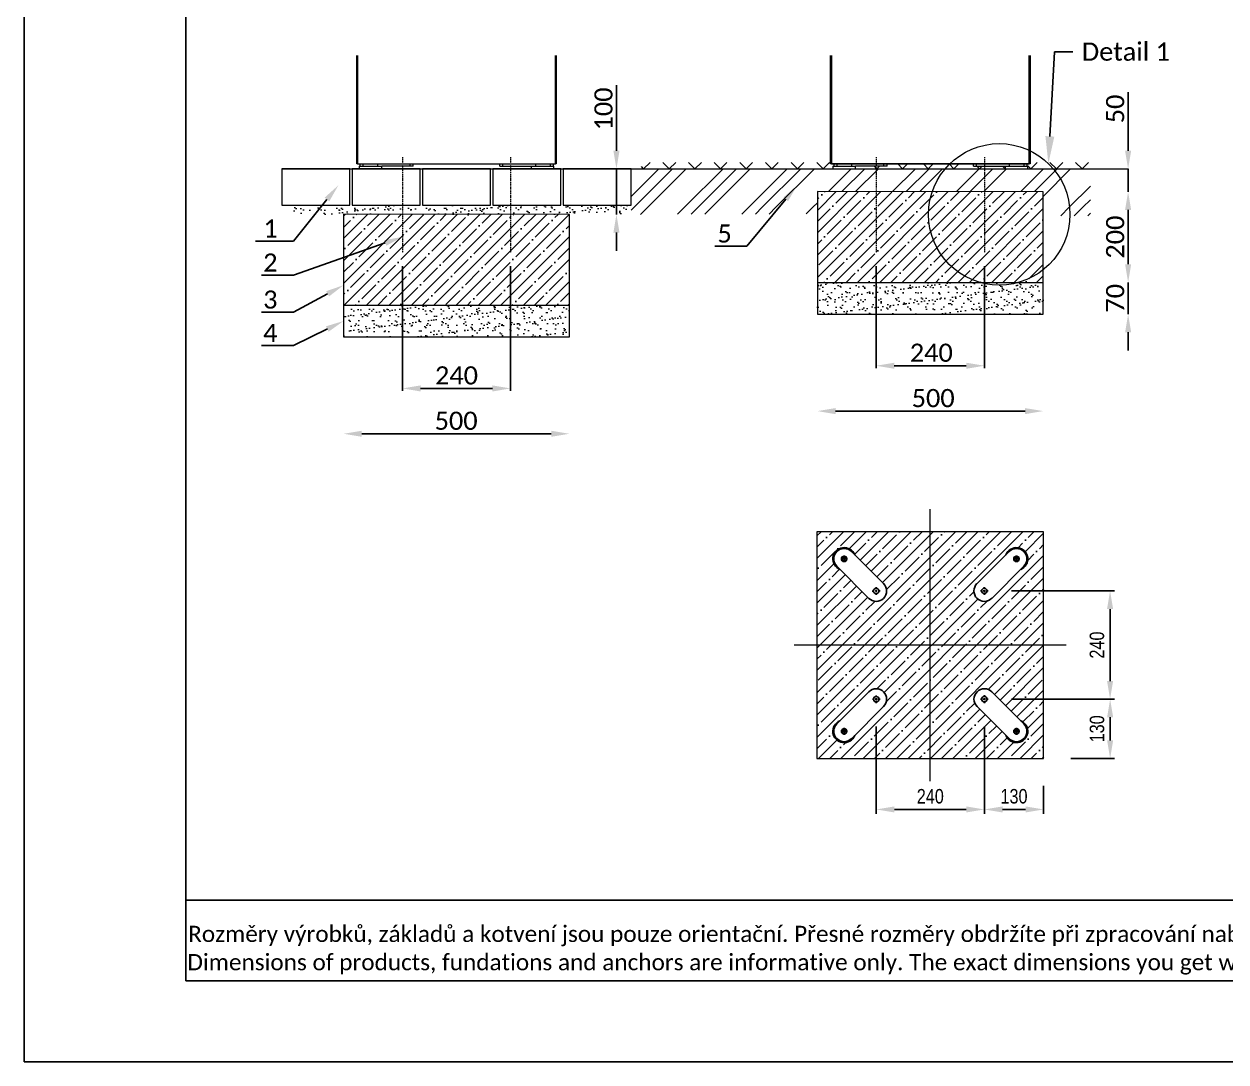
# Model space of a CAD drawing. Header units: millimetres. Extents: x 5064 to 10366, y 3085 to 6834.
# Drawn here: x 5064 to 7715, y 3085 to 5373 of the extents above; entities that cross this region are included whole.
import ezdxf
from ezdxf import colors
from ezdxf.entities.mleader import LeaderData, LeaderLine
from ezdxf.lldxf.tags import DXFTag
from ezdxf.math import Vec2, Vec3

# ---------------------------------------------------------------- set-up
doc = ezdxf.new("R2010")
doc.units = ezdxf.units.MM
doc.header["$LTSCALE"] = 0.3
doc.linetypes.add('DashDot', pattern=[15, 9, -3, 0, -3])
doc.linetypes.add('INCONTINUOUS', pattern=[200000.001, 200000, -0.001])
for name, color, linetype in [('FORMAT', 7, 'Continuous'), ('KOTY', 3, 'INCONTINUOUS'), ('OSY', 7, 'Continuous'), ('POSTAVY ATD', 8, 'Continuous')]:
    doc.layers.add(name, color=color, linetype=linetype)
doc.layers.add('Nekreslit', color=6, linetype='Continuous', plot=False)
doc.layers.add('SRAFY', color=251, linetype='Continuous', lineweight=13)
doc.styles.add('Calibri', font='calibri.ttf')
doc.styles.add('SEACAD_Arial', font='arial.ttf', dxfattribs={"width": 0.8})
doc.styles.get("Standard").update_dxf_attribs({"font": 'calibri.ttf'})
tags = doc.linetypes.add('CENTER2', pattern=[28.575, 19.05, -3.175, 3.175, -3.175]).pattern_tags.tags
tags[10:11] = [DXFTag(74, 4), DXFTag(75, 0), DXFTag(340, '0'), DXFTag(46, 0.0), DXFTag(50, 0.0), DXFTag(44, 0.0), DXFTag(45, 0.0)]
tags[8:9] = [DXFTag(74, 4), DXFTag(75, 0), DXFTag(340, '0'), DXFTag(46, 0.0), DXFTag(50, 0.0), DXFTag(44, 0.0), DXFTag(45, 0.0)]
tags[6:7] = [DXFTag(74, 4), DXFTag(75, 0), DXFTag(340, '0'), DXFTag(46, 0.0), DXFTag(50, 0.0), DXFTag(44, 0.0), DXFTag(45, 0.0)]
tags[4:5] = [DXFTag(74, 4), DXFTag(75, 0), DXFTag(340, '0'), DXFTag(46, 0.0), DXFTag(50, 0.0), DXFTag(44, 0.0), DXFTag(45, 0.0)]
doc.dimstyles.new('ISO-25', dxfattribs={"dimtxt": 1.6, "dimasz": 2, "dimexe": 0.5, "dimexo": 1.5, "dimtad": 1, "dimdec": 0, "dimtxsty": 'SEACAD_Arial', "dimcen": 2, "dimadec": 0, "dimazin": 0, "dimtfac": 1, "dimtdec": 0, "dimtmove": 0, "dimatfit": 3, "dimfxl": 1, "dimarcsym": 0})
doc.dimstyles.new('PROFI_CSN', dxfattribs={"dimscale": 0, "dimtxt": 3.5, "dimasz": 3, "dimexe": 1, "dimexo": 0, "dimgap": 1.5, "dimtad": 1, "dimlfac": -1, "dimdsep": 46, "dimtxsty": 'Standard', "dimcen": 0, "dimdle": 1, "dimclrd": 256, "dimclre": 256, "dimclrt": 256, "dimadec": 0, "dimazin": 0, "dimtfac": 0.6, "dimtmove": 0, "dimatfit": 1, "dimfxl": 1, "dimtolj": 1, "dimarcsym": 0})

# ---------------------------------------------------------------- blocks, each defined once
blk = doc.blocks.new('*D135')
at = {"layer": 'Defpoints', "color": 0, "transparency": 16777216}
for p in [(6814.2, 4733.9), (7312.2, 4733.9), (7312.2, 4520.2)]:
    blk.add_point(p, dxfattribs=at)
at = {"layer": 'KOTY', "color": 7, "lineweight": -2, "transparency": 16777216}
blk.add_line((6854.2, 4520.2), (7272.2, 4520.2), dxfattribs=at)
at = {"layer": 'KOTY', "color": 7, "transparency": 16777216}
for points in [[(6854.2, 4526.8), (6854.2, 4513.5), (6814.2, 4520.2)], [(7272.2, 4526.8), (7272.2, 4513.5), (7312.2, 4520.2)]]:
    blk.add_solid(points, dxfattribs=at)
at = {"layer": 'KOTY', "color": 7, "lineweight": 15, "transparency": 16777216, "insert": (7069.5, 4548.7), "char_height": 40, "attachment_point": 5}
blk.add_mtext('\\A1;500', dxfattribs=at)
blk = doc.blocks.new('*D163')
at = {"layer": 'Defpoints', "color": 0, "transparency": 16777216}
for p in [(5898.9, 4869.5), (6137.6, 4869.5), (6137.6, 4570.2)]:
    blk.add_point(p, dxfattribs=at)
at = {"layer": 'KOTY', "color": 7, "lineweight": -2, "transparency": 16777216}
for p, q in [((5898.9, 4839.5), (5898.9, 4565.2)), ((6137.6, 4839.5), (6137.6, 4565.2)), ((5938.9, 4570.2), (6097.6, 4570.2))]:
    blk.add_line(p, q, dxfattribs=at)
at = {"layer": 'KOTY', "color": 7, "transparency": 16777216}
for points in [[(5938.9, 4576.8), (5938.9, 4563.5), (5898.9, 4570.2)], [(6097.6, 4576.8), (6097.6, 4563.5), (6137.6, 4570.2)]]:
    blk.add_solid(points, dxfattribs=at)
at = {"layer": 'KOTY', "color": 7, "lineweight": 9, "transparency": 16777216, "insert": (6018.2, 4598.7), "char_height": 40, "attachment_point": 5}
blk.add_mtext('\\A1;240', dxfattribs=at)
blk = doc.blocks.new('*D165')
at = {"layer": 'Defpoints', "color": 0, "transparency": 16777216}
for p in [(6943.8, 4869.5), (7182.5, 4869.5), (7182.5, 4620.2)]:
    blk.add_point(p, dxfattribs=at)
at = {"layer": 'KOTY', "color": 7, "lineweight": -2, "transparency": 16777216}
for p, q in [((6943.8, 4839.5), (6943.8, 4615.2)), ((7182.5, 4839.5), (7182.5, 4615.2)), ((6983.8, 4620.2), (7142.5, 4620.2))]:
    blk.add_line(p, q, dxfattribs=at)
at = {"layer": 'KOTY', "color": 7, "transparency": 16777216}
for points in [[(6983.8, 4626.8), (6983.8, 4613.5), (6943.8, 4620.2)], [(7142.5, 4626.8), (7142.5, 4613.5), (7182.5, 4620.2)]]:
    blk.add_solid(points, dxfattribs=at)
at = {"layer": 'KOTY', "color": 7, "lineweight": 9, "transparency": 16777216, "insert": (7065.4, 4648.7), "char_height": 40, "attachment_point": 5}
blk.add_mtext('\\A1;240', dxfattribs=at)
blk = doc.blocks.new('*D166')
at = {"layer": 'Defpoints', "color": 0, "transparency": 16777216}
for p in [(7278.2, 5054.1), (7312.2, 5003.8), (7499.5, 5003.8)]:
    blk.add_point(p, dxfattribs=at)
at = {"layer": 'KOTY', "color": 7, "lineweight": -2, "transparency": 16777216}
for p, q in [((7499.5, 5094.1), (7499.5, 5223.6)), ((7499.5, 5003.8), (7499.5, 5054.1)), ((7499.5, 4963.8), (7499.5, 4923.8))]:
    blk.add_line(p, q, dxfattribs=at)
at = {"layer": 'KOTY', "color": 7, "transparency": 16777216}
for points in [[(7492.8, 5094.1), (7506.2, 5094.1), (7499.5, 5054.1)], [(7492.8, 4963.8), (7506.2, 4963.8), (7499.5, 5003.8)]]:
    blk.add_solid(points, dxfattribs=at)
at = {"layer": 'KOTY', "color": 7, "lineweight": 15, "transparency": 16777216, "insert": (7471, 5186.3), "char_height": 40, "attachment_point": 5, "rotation": 90}
blk.add_mtext('\\A1;50', dxfattribs=at)
blk = doc.blocks.new('*D167')
at = {"layer": 'Defpoints', "color": 0, "transparency": 16777216}
for p in [(7312.2, 5003.8), (7312.2, 4803.8), (7499.5, 4803.8)]:
    blk.add_point(p, dxfattribs=at)
at = {"layer": 'KOTY', "color": 7, "lineweight": -2, "transparency": 16777216}
blk.add_line((7499.5, 4963.8), (7499.5, 4843.8), dxfattribs=at)
at = {"layer": 'KOTY', "color": 7, "transparency": 16777216}
for points in [[(7492.8, 4963.8), (7506.2, 4963.8), (7499.5, 5003.8)], [(7492.8, 4843.8), (7506.2, 4843.8), (7499.5, 4803.8)]]:
    blk.add_solid(points, dxfattribs=at)
at = {"layer": 'KOTY', "color": 7, "lineweight": 15, "transparency": 16777216, "insert": (7471, 4903.8), "char_height": 40, "attachment_point": 5, "rotation": 90}
blk.add_mtext('\\A1;200', dxfattribs=at)
blk = doc.blocks.new('*D168')
at = {"layer": 'Defpoints', "color": 0, "transparency": 16777216}
for p in [(7312.2, 4803.8), (7312.2, 4733.9), (7499.5, 4733.9)]:
    blk.add_point(p, dxfattribs=at)
at = {"layer": 'KOTY', "color": 7, "lineweight": -2, "transparency": 16777216}
for p, q in [((7499.5, 4843.8), (7499.5, 4883.8)), ((7499.5, 4803.8), (7499.5, 4733.9)), ((7499.5, 4693.9), (7499.5, 4653.9))]:
    blk.add_line(p, q, dxfattribs=at)
at = {"layer": 'KOTY', "color": 7, "transparency": 16777216}
for points in [[(7492.8, 4843.8), (7506.2, 4843.8), (7499.5, 4803.8)], [(7492.8, 4693.9), (7506.2, 4693.9), (7499.5, 4733.9)]]:
    blk.add_solid(points, dxfattribs=at)
at = {"layer": 'KOTY', "color": 7, "lineweight": 15, "transparency": 16777216, "insert": (7471, 4768.9), "char_height": 40, "attachment_point": 5, "rotation": 90}
blk.add_mtext('\\A1;70', dxfattribs=at)
blk = doc.blocks.new('*D173')
at = {"layer": 'Defpoints', "color": 0, "transparency": 16777216}
for p in [(5769.2, 4683.9), (6267.3, 4683.9), (6267.3, 4470.2)]:
    blk.add_point(p, dxfattribs=at)
at = {"layer": 'KOTY', "color": 7, "lineweight": -2, "transparency": 16777216}
blk.add_line((5809.2, 4470.2), (6227.3, 4470.2), dxfattribs=at)
at = {"layer": 'KOTY', "color": 7, "transparency": 16777216}
for points in [[(5809.2, 4476.8), (5809.2, 4463.5), (5769.2, 4470.2)], [(6227.3, 4476.8), (6227.3, 4463.5), (6267.3, 4470.2)]]:
    blk.add_solid(points, dxfattribs=at)
at = {"layer": 'KOTY', "color": 7, "lineweight": 15, "transparency": 16777216, "insert": (6017.4, 4498.7), "char_height": 40, "attachment_point": 5}
blk.add_mtext('\\A1;500', dxfattribs=at)
blk = doc.blocks.new('SW_CENTERMARKSYMBOL_0')
at = {"layer": 'FORMAT', "color": 0}
for p, q in [((-5, 0), (-7.5, 0)), ((0, 0), (-2.5, 0)), ((0, 5), (0, 7.5)), ((0, 0), (0, 2.5)), ((0, 0), (0, -2.5)), ((0, 0), (2.5, 0)), ((5, 0), (7.5, 0)), ((0, -5), (0, -7.5))]:
    blk.add_line(p, q, dxfattribs=at)
blk = doc.blocks.new('SW_CENTERMARKSYMBOL_1')
at = {"layer": 'FORMAT', "color": 0}
for p, q in [((-5, 0), (-8.5, 0)), ((0, 0), (-2.5, 0)), ((0, 5), (0, 8.5)), ((0, 0), (0, 2.5)), ((0, 0), (0, -2.5)), ((0, 0), (2.5, 0)), ((5, 0), (8.5, 0)), ((0, -5), (0, -8.5))]:
    blk.add_line(p, q, dxfattribs=at)
blk = doc.blocks.new('*D183')
at = {"color": 0, "lineweight": -2, "transparency": 16777216}
for p, q in [((6943.9, 3825), (6943.9, 3632)), ((7182.5, 3825), (7182.5, 3632)), ((6983.9, 3642), (7142.5, 3642))]:
    blk.add_line(p, q, dxfattribs=at)
at = {"color": 0, "transparency": 16777216}
for points in [[(6983.9, 3648.6), (6983.9, 3635.3), (6943.9, 3642)], [(7142.5, 3648.6), (7142.5, 3635.3), (7182.5, 3642)]]:
    blk.add_solid(points, dxfattribs=at)
at = {"layer": 'Defpoints', "color": 0, "transparency": 16777216}
for p in [(6943.9, 3885), (7182.5, 3885), (7182.5, 3642)]:
    blk.add_point(p, dxfattribs=at)
at = {"color": 0, "transparency": 16777216, "insert": (7063.2, 3670.8), "char_height": 32, "attachment_point": 5, "style": 'SEACAD_Arial'}
blk.add_mtext('240', dxfattribs=at)
blk = doc.blocks.new('*D184')
at = {"color": 0, "lineweight": -2, "transparency": 16777216}
for p, q in [((7242.4, 4123.7), (7469.7, 4123.7)), ((7459.7, 3925.1), (7459.7, 4083.7)), ((7242.5, 3885.1), (7469.7, 3885.1))]:
    blk.add_line(p, q, dxfattribs=at)
at = {"color": 0, "transparency": 16777216}
for points in [[(7453, 4083.7), (7466.4, 4083.7), (7459.7, 4123.7)], [(7453, 3925.1), (7466.4, 3925.1), (7459.7, 3885.1)]]:
    blk.add_solid(points, dxfattribs=at)
at = {"layer": 'Defpoints', "color": 0, "transparency": 16777216}
for p in [(7182.4, 4123.7), (7459.7, 4123.7), (7182.5, 3885.1)]:
    blk.add_point(p, dxfattribs=at)
at = {"color": 0, "transparency": 16777216, "insert": (7430.9, 4004.4), "char_height": 32, "attachment_point": 5, "rotation": 90, "style": 'SEACAD_Arial'}
blk.add_mtext('240', dxfattribs=at)
blk = doc.blocks.new('*D185')
at = {"color": 0, "lineweight": -2, "transparency": 16777216}
for p, q in [((7182.5, 3825), (7182.5, 3632)), ((7313.2, 3694.3), (7313.2, 3632)), ((7222.5, 3642), (7273.2, 3642))]:
    blk.add_line(p, q, dxfattribs=at)
at = {"color": 0, "transparency": 16777216}
for points in [[(7222.5, 3648.6), (7222.5, 3635.3), (7182.5, 3642)], [(7273.2, 3648.6), (7273.2, 3635.3), (7313.2, 3642)]]:
    blk.add_solid(points, dxfattribs=at)
at = {"layer": 'Defpoints', "color": 0, "transparency": 16777216}
for p in [(7182.5, 3885), (7313.2, 3754.3), (7313.2, 3642)]:
    blk.add_point(p, dxfattribs=at)
at = {"color": 0, "transparency": 16777216, "insert": (7247.8, 3670.8), "char_height": 32, "attachment_point": 5, "style": 'SEACAD_Arial'}
blk.add_mtext('130', dxfattribs=at)
blk = doc.blocks.new('*D186')
at = {"color": 0, "lineweight": -2, "transparency": 16777216}
for p, q in [((7242.5, 3885.1), (7469.8, 3885.1)), ((7459.8, 3794.3), (7459.8, 3845.1)), ((7373.2, 3754.3), (7469.8, 3754.3))]:
    blk.add_line(p, q, dxfattribs=at)
at = {"color": 0, "transparency": 16777216}
for points in [[(7453.1, 3845.1), (7466.5, 3845.1), (7459.8, 3885.1)], [(7453.1, 3794.3), (7466.5, 3794.3), (7459.8, 3754.3)]]:
    blk.add_solid(points, dxfattribs=at)
at = {"layer": 'Defpoints', "color": 0, "transparency": 16777216}
for p in [(7182.5, 3885.1), (7459.8, 3885.1), (7313.2, 3754.3)]:
    blk.add_point(p, dxfattribs=at)
at = {"color": 0, "transparency": 16777216, "insert": (7431, 3819.7), "char_height": 32, "attachment_point": 5, "rotation": 90, "style": 'SEACAD_Arial'}
blk.add_mtext('130', dxfattribs=at)
blk = doc.blocks.new('*U187')
at = {"layer": 'OSY', "color": 0, "linetype": 'CENTER2', "lineweight": 9, "transparency": 16777216}
blk.add_line((0, -300), (0, 300), dxfattribs=at)
blk = doc.blocks.new('*U188')
at = {"layer": 'OSY', "color": 0, "linetype": 'CENTER2', "lineweight": 9, "transparency": 16777216}
blk.add_line((300, 0), (-300, 0), dxfattribs=at)
blk = doc.blocks.new('*D192')
at = {"layer": 'Defpoints', "color": 0, "transparency": 16777216}
for p in [(6248.2, 5054.1), (6267.3, 4953.8), (6371, 4953.8)]:
    blk.add_point(p, dxfattribs=at)
at = {"layer": 'KOTY', "color": 7, "lineweight": -2, "transparency": 16777216}
for p, q in [((6371, 5094.1), (6371, 5238.4)), ((6371, 4953.8), (6371, 5054.1)), ((6371, 4913.8), (6371, 4873.8))]:
    blk.add_line(p, q, dxfattribs=at)
at = {"layer": 'KOTY', "color": 7, "transparency": 16777216}
for points in [[(6364.3, 5094.1), (6377.7, 5094.1), (6371, 5054.1)], [(6364.3, 4913.8), (6377.7, 4913.8), (6371, 4953.8)]]:
    blk.add_solid(points, dxfattribs=at)
at = {"layer": 'KOTY', "color": 7, "lineweight": 15, "transparency": 16777216, "insert": (6342.5, 5186.3), "char_height": 40, "attachment_point": 5, "rotation": 90}
blk.add_mtext('\\A1;100', dxfattribs=at)

msp = doc.modelspace()

# ---------------------------------------------------------------- hatches: boundary and pattern name
at = {"true_color": 0xc7c8ca, "transparency": 33554508}
h = msp.add_hatch(dxfattribs=at)
h.set_pattern_fill('ANSI35', color=9, scale=5.5)
h.set_pattern_definition([(45, (13.837, -306.605), (-24.6957, 24.6957), []), (45, (38.533, -306.605), (-24.6957, 24.6957), [43.65625, -8.73125, 0, -8.73125])])
h.paths.add_polyline_path([(7312.2, 5003.8), (6814.1, 5004.2), (6814.2, 4803.8), (7312.2, 4803.8)])
h = msp.add_hatch(dxfattribs=at)
h.set_pattern_fill('ANSI35', color=9, scale=5.5)
h.set_pattern_definition([(45, (363.837, -356.605), (-24.6957, 24.6957), []), (45, (388.533, -356.605), (-24.6957, 24.6957), [43.65625, -8.73125, 0, -8.73125])])
h.paths.add_polyline_path([(6267.3, 4953.8), (5769.2, 4954.2), (5769.2, 4753.8), (6267.3, 4753.8)])
h = msp.add_hatch(dxfattribs=at)
h.set_pattern_fill('ANSI35', color=9, scale=5.5)
h.paths.add_polyline_path([(6813.2, 4254.3), (6813.2, 3754.3), (7313.2, 3754.3), (7313.2, 4254.3)])
h.paths.add_polyline_path([(6960.1, 4107.3, -0.414214), (6927.6, 4107.3), (6863.8, 4171.1, -1.512955), (6896.4, 4203.6), (6960.1, 4139.8, -0.414214)], flags=16)
h.paths.add_polyline_path([(6937.8, 4123.6, -1), (6949.8, 4123.6, -1)], flags=0)
h.paths.add_polyline_path([(7166.2, 4139.9), (7230, 4203.7, -1.512955), (7262.5, 4171.1), (7198.7, 4107.4, -0.414214), (7166.1, 4107.4, -0.414214)], flags=16)
h.paths.add_polyline_path([(7176.4, 4123.7, -1), (7188.4, 4123.7, -1)], flags=0)
h.paths.add_polyline_path([(6960.2, 3901.2, -0.414214), (6960.2, 3868.7), (6896.3, 3805, -1.512955), (6863.8, 3837.5), (6927.7, 3901.3, -0.414214)], flags=16)
h.paths.add_polyline_path([(7198.8, 3901.3), (7262.5, 3837.5, -1.512955), (7230, 3805), (7166.2, 3868.8, -0.414214), (7166.3, 3901.4, -0.414214)], flags=16)
h.paths.add_polyline_path([(6949.9, 3885, -1), (6937.9, 3885, -1)], flags=0)
h.paths.add_polyline_path([(7188.5, 3885.1, -1), (7176.5, 3885.1, -1)], flags=0)
h.paths.add_polyline_path([(6868.2, 4194.3, -1), (6878.2, 4194.3, -1)], flags=0)
h.paths.add_polyline_path([(7248.2, 4194.3, -1), (7258.2, 4194.3, -1)], flags=0)
h.paths.add_polyline_path([(6878.2, 3814.3, -1), (6868.2, 3814.3, -1)], flags=0)
h.paths.add_polyline_path([(7258.2, 3814.3, -1), (7248.2, 3814.3, -1)], flags=0)
at = {"layer": 'FORMAT', "linetype": 'Continuous', "lineweight": 18}
h = msp.add_hatch(dxfattribs=at)
h.set_pattern_fill('DIN 201 OCEL A OCELOVÁ LITINA', color=256, angle=-89.2389, style=0, pattern_type=2)
h.set_pattern_definition([(315.7611, (7178.912, 2015.363), (13.29026, 13.64813), []), (315.7611, (7178.971, 2010.873), (13.29026, 13.64813), []), (315.7611, (7179.031, 2006.384), (13.29026, 13.64813), []), (315.7611, (7179.09, 2001.894), (13.29026, 13.64813), [])])
edge = h.paths.add_edge_path(flags=0)
edge.add_arc((6873.2, 4194.3), 5, -89.2389, 270.7611)
h = msp.add_hatch(dxfattribs=at)
h.set_pattern_fill('DIN 201 OCEL A OCELOVÁ LITINA', color=256, angle=-179.2389, style=0, pattern_type=2)
h.set_pattern_definition([(225.7611, (5074.209, 3888.57), (13.64813, -13.29026), []), (225.7611, (5069.719, 3888.51), (13.64813, -13.29026), []), (225.7611, (5065.23, 3888.451), (13.64813, -13.29026), []), (225.7611, (5060.74, 3888.392), (13.64813, -13.29026), [])])
edge = h.paths.add_edge_path(flags=0)
edge.add_arc((7253.2, 4194.3), 5, -179.2389, 180.7611)
h = msp.add_hatch(dxfattribs=at)
h.set_pattern_fill('DIN 201 OCEL A OCELOVÁ LITINA', color=256, angle=0.7611, style=0, pattern_type=2)
h.set_pattern_definition([(45.7611, (9052.119, 4120.066), (-13.64813, 13.29026), []), (45.7611, (9056.609, 4120.126), (-13.64813, 13.29026), []), (45.7611, (9061.098, 4120.185), (-13.64813, 13.29026), []), (45.7611, (9065.588, 4120.245), (-13.64813, 13.29026), [])])
edge = h.paths.add_edge_path(flags=0)
edge.add_arc((6873.2, 3814.3), 5, 0.7611, 360.7611)
h = msp.add_hatch(dxfattribs=at)
h.set_pattern_fill('DIN 201 OCEL A OCELOVÁ LITINA', color=256, angle=90.7611, style=0, pattern_type=2)
h.set_pattern_definition([(135.7611, (6947.416, 5993.273), (-13.29026, -13.64813), []), (135.7611, (6947.356, 5997.763), (-13.29026, -13.64813), []), (135.7611, (6947.297, 6002.253), (-13.29026, -13.64813), []), (135.7611, (6947.237, 6006.743), (-13.29026, -13.64813), [])])
edge = h.paths.add_edge_path(flags=0)
edge.add_arc((7253.2, 3814.3), 5, 90.7611, 450.7611)
at = {"layer": 'POSTAVY ATD', "lineweight": 5}
h = msp.add_hatch(dxfattribs=at)
h.set_pattern_fill('AR-SAND', color=256, scale=0.5)
h.set_pattern_definition([(37.5, (363.837, -356.594), (-0.800016, 24.47066), [0, -19.304, 0, -21.59, 0, -20.6375]), (7.5, (363.837, -356.594), (22.47616, 35.84126), [0, -10.414, 0, -17.399, 0, -6.6675]), (327.5, (348.216, -356.594), (39.54962, 0.07186), [0, -6.35, 0, -22.86, 0, -29.845]), (317.5, (348.216, -356.594), (38.17782, 11.14647), [0, -3.175, 0, -14.986, 0, -17.145])])
h.paths.add_polyline_path([(5828.2, 4974.1), (5659.3, 4974.1), (5659.3, 4954.2), (5794.2, 4954.2), (5828.2, 4954.2)])
h.paths.add_polyline_path([(5878.2, 4974.1), (5828.2, 4974.1), (5828.2, 4954.2), (5878.2, 4954.1)])
h.paths.add_polyline_path([(6158.2, 4974.1), (5878.2, 4974.1), (5878.2, 4954.1), (6158.2, 4953.9)])
h.paths.add_polyline_path([(6403.2, 4974.1), (6158.2, 4974.1), (6158.2, 4953.9), (6242.3, 4953.9), (6403.2, 4953.9)])
at = {"layer": 'SRAFY'}
h = msp.add_hatch(dxfattribs=at)
h.set_pattern_fill('TERACO', color=256, scale=20)
h.set_pattern_definition([(45, (-1205.84, -263.257), (-28.28427, 28.28427), [20, -20]), (135, (-1149.27, -263.257), (-28.28427, -28.28427), [20, -20])])
h.paths.add_polyline_path([(6426, 5054.1), (6426, 5068.5), (6869.1, 5068.4), (6869.1, 5054.1)])
h = msp.add_hatch(dxfattribs=at)
h.set_pattern_fill('TERACO', color=256, scale=20)
h.set_pattern_definition([(45, (-974.156, -262.966), (-28.28427, 28.28427), [20, -20]), (135, (-917.588, -262.966), (-28.28427, -28.28427), [20, -20])])
h.paths.add_polyline_path([(7416.3, 5054.1), (7228.2, 5054.1), (7228.2, 5060.1), (7158.5, 5060.1), (7158.5, 5065.1), (6967.9, 5065.1), (6967.9, 5060.1), (6898.2, 5060.1), (6898.2, 5054.1), (6441.4, 5054.1), (6441.4, 5054.1), (7416.3, 5054.1)])
h = msp.add_hatch(dxfattribs=at)
h.set_pattern_fill('TERACO', color=256, scale=20)
h.set_pattern_definition([(45, (-295.453, -263.257), (-28.28427, 28.28427), [20, -20]), (135, (-238.885, -263.257), (-28.28427, -28.28427), [20, -20])])
h.paths.add_polyline_path([(7278.2, 5053.8), (7278.2, 5068.5), (7416.4, 5068.5), (7416.4, 5053.8)])
h = msp.add_hatch(dxfattribs=at)
h.set_pattern_fill('GOST_GROUND', color=256, scale=10)
h.set_pattern_definition([(45, (-974.16, -262.97), (141.4214, -9e-15), [200]), (45, (-944.16, -262.97), (141.4214, -9e-15), [200]), (45, (-914.16, -262.97), (141.4214, -9e-15), [200])])
h.paths.add_polyline_path([(6814.1, 4954.8), (6403.2, 4953.8), (6403.2, 5053.6), (7416.3, 5054.1), (7416.3, 4950.7), (7312.2, 4950.7), (7312.2, 5004), (6814.1, 5004)])
at = {"layer": 'SRAFY', "lineweight": 15}
h = msp.add_hatch(dxfattribs=at)
h.set_pattern_fill('AR-SAND', color=9, scale=0.5, style=0)
h.set_pattern_definition([(37.5, (13.837, -306.605), (-0.800016, 24.47066), [0, -19.304, 0, -21.59, 0, -20.6375]), (7.5, (13.837, -306.605), (22.47616, 35.84126), [0, -10.414, 0, -17.399, 0, -6.6675]), (327.5, (-1.784, -306.605), (39.54962, 0.07186), [0, -6.35, 0, -22.86, 0, -29.845]), (317.5, (-1.784, -306.605), (38.17782, 11.14647), [0, -3.175, 0, -14.986, 0, -17.145])])
h.paths.add_polyline_path([(7312.2, 4733.9), (7312.2, 4803.9), (6814.2, 4803.9), (6814.2, 4733.9)])
h = msp.add_hatch(dxfattribs=at)
h.set_pattern_fill('AR-SAND', color=9, scale=0.5, style=0)
h.set_pattern_definition([(37.5, (363.837, -356.605), (-0.800016, 24.47066), [0, -19.304, 0, -21.59, 0, -20.6375]), (7.5, (363.837, -356.605), (22.47616, 35.84126), [0, -10.414, 0, -17.399, 0, -6.6675]), (327.5, (348.216, -356.605), (39.54962, 0.07186), [0, -6.35, 0, -22.86, 0, -29.845]), (317.5, (348.216, -356.605), (38.17782, 11.14647), [0, -3.175, 0, -14.986, 0, -17.145])])
h.paths.add_polyline_path([(6267.3, 4683.9), (6267.3, 4753.9), (5769.3, 4753.8), (5769.2, 4683.9)])

# ---------------------------------------------------------------- linework, layer by layer
at = {"color": 7, "linetype": 'Continuous', "lineweight": 18}
for p, q in [((5798.2, 5065.1), (5798.2, 5304.1)), ((5800.2, 5304.1), (5800.2, 5065.1)), ((6236.2, 5065.1), (6236.2, 5304.1)), ((6238.2, 5304.1), (6238.2, 5065.1)), ((6843.2, 5065.1), (6843.2, 5304.1)), ((6845.2, 5304.1), (6845.2, 5065.1)), ((7281.2, 5065.1), (7281.2, 5304.1)), ((7283.2, 5304.1), (7283.2, 5065.1)), ((5800.2, 5065.1), (5798.2, 5065.1)), ((5800.2, 5065.1), (6236.2, 5065.1)), ((5805.2, 5065.1), (5805.2, 5060.1)), ((5811.8, 5065.1), (5811.8, 5060.1)), ((5844.3, 5065.1), (5844.3, 5060.1)), ((5916, 5060.1), (5916, 5065.1)), ((5922.9, 5060.1), (5922.9, 5065.1)), ((6113.6, 5060.1), (6113.6, 5065.1)), ((6120.5, 5060.1), (6120.5, 5065.1)), ((6192.2, 5065.1), (6192.2, 5060.1)), ((6224.7, 5065.1), (6224.7, 5060.1)), ((6231.2, 5065.1), (6231.2, 5060.1)), ((6238.2, 5065.1), (6236.2, 5065.1)), ((6845.2, 5065.1), (6843.2, 5065.1)), ((6850.2, 5065.1), (6850.2, 5060.1)), ((6856.7, 5065.1), (6856.7, 5060.1)), ((6889.2, 5065.1), (6889.2, 5060.1)), ((6960.9, 5060.1), (6960.9, 5065.1)), ((6967.9, 5060.1), (6967.9, 5065.1)), ((7158.5, 5060.1), (7158.5, 5065.1)), ((7165.4, 5060.1), (7165.4, 5065.1)), ((7237.1, 5065.1), (7237.1, 5060.1)), ((7269.7, 5065.1), (7269.7, 5060.1)), ((7276.2, 5065.1), (7276.2, 5060.1)), ((7283.2, 5065.1), (7281.2, 5065.1)), ((5803.2, 5060.1), (5803.2, 5054.1)), ((5803.2, 5060.1), (5853.2, 5060.1)), ((5803.2, 5054.1), (5853.2, 5054.1)), ((5853.2, 5054.1), (5853.2, 5060.1)), ((5916, 5060.1), (5853.2, 5060.1)), ((5922.9, 5060.1), (5916, 5060.1)), ((6113.6, 5060.1), (6120.5, 5060.1)), ((6120.5, 5060.1), (6183.2, 5060.1)), ((6183.2, 5060.1), (6183.2, 5054.1)), ((6183.2, 5060.1), (6233.2, 5060.1)), ((6183.2, 5054.1), (6233.2, 5054.1)), ((6233.2, 5054.1), (6233.2, 5060.1)), ((6848.2, 5060.1), (6848.2, 5054.1)), ((6848.2, 5060.1), (6898.2, 5060.1)), ((6848.2, 5054.1), (6898.2, 5054.1)), ((6898.2, 5054.1), (6898.2, 5060.1)), ((6960.9, 5060.1), (6898.2, 5060.1)), ((6967.9, 5060.1), (6960.9, 5060.1)), ((7158.5, 5060.1), (7165.4, 5060.1)), ((7165.4, 5060.1), (7228.2, 5060.1)), ((7228.2, 5060.1), (7228.2, 5054.1)), ((7228.2, 5060.1), (7278.2, 5060.1)), ((7228.2, 5054.1), (7278.2, 5054.1)), ((7278.2, 5054.1), (7278.2, 5060.1))]:
    msp.add_line(p, q, dxfattribs=at)
at = {"color": 7, "linetype": 'Continuous', "lineweight": 25}
for p, q in [((6845.2, 5065.1), (7281.2, 5065.1)), ((6889.4, 4210.6), (6960.1, 4139.8)), ((7166.2, 4139.9), (7236.9, 4210.6)), ((6927.6, 4107.3), (6856.9, 4178.1)), ((7269.4, 4178), (7198.7, 4107.4)), ((6856.9, 3830.6), (6927.7, 3901.3)), ((7198.8, 3901.3), (7269.4, 3830.6)), ((6960.2, 3868.7), (6889.4, 3798)), ((7236.9, 3798.1), (7166.2, 3868.8))]:
    msp.add_line(p, q, dxfattribs=at)
at = {"lineweight": 9}
msp.add_circle((7215.3, 4953.9), 156, dxfattribs=at)
at = {"color": 7, "linetype": 'Continuous', "lineweight": 25}
for centre, radius in [((6873.2, 4194.3), 6), ((6873.2, 4194.3), 5.1), ((6873.2, 4194.3), 5), ((7253.2, 4194.3), 6), ((7253.2, 4194.3), 5.1), ((7253.2, 4194.3), 5), ((6943.8, 4123.6), 6), ((7182.4, 4123.7), 6), ((6943.9, 3885), 6), ((7182.5, 3885.1), 6), ((6873.2, 3814.3), 6), ((6873.2, 3814.3), 5.1), ((6873.2, 3814.3), 5), ((7253.2, 3814.3), 6), ((7253.2, 3814.3), 5.1), ((7253.2, 3814.3), 5)]:
    msp.add_circle(centre, radius, dxfattribs=at)
for centre, radius, start, end in [((6873.2, 4194.3), 25, 21.8862, 248.034), ((6873.2, 4194.3), 23, 44.9601, 134.9601), ((7253.2, 4194.3), 25, 291.8862, 158.034), ((7253.2, 4194.3), 23, 44.9601, 134.9601), ((6873.2, 4194.3), 23, 134.9601, 224.9601), ((7253.2, 4194.3), 23, 314.9601, 44.9601), ((6943.8, 4123.6), 23, 314.9601, 44.9601), ((7182.4, 4123.7), 23, 134.9601, 224.9601), ((6943.8, 4123.6), 23, 224.9601, 314.9601), ((7182.4, 4123.7), 23, 224.9601, 314.9601), ((6943.9, 3885), 23, 44.9601, 134.9601), ((6943.9, 3885), 23, 314.9601, 44.9601), ((7182.5, 3885.1), 23, 134.9601, 224.9601), ((7182.5, 3885.1), 23, 44.9601, 134.9601), ((6873.2, 3814.3), 25, 111.8862, 338.034), ((6873.2, 3814.3), 23, 134.9601, 224.9601), ((7253.2, 3814.3), 25, 201.8862, 68.034), ((7253.2, 3814.3), 23, 314.9601, 44.9601), ((6873.2, 3814.3), 23, 224.9601, 314.9601), ((7253.2, 3814.3), 23, 224.9601, 314.9601)]:
    msp.add_arc(centre, radius, start, end, dxfattribs=at)
at = {"layer": 'Nekreslit'}
msp.add_line((5421.4, 3442.3), (9027.3, 3442.3), dxfattribs=at)
for points in [[(5064.4, 3085.3), (10366.1, 3085.3), (10366.1, 6834), (5064.4, 6834)], [(5421.4, 3263.8), (9027.3, 3263.8), (9027.3, 6477), (5421.4, 6477)]]:
    msp.add_lwpolyline(points, close=True, dxfattribs=at)
at = {"layer": 'OSY', "linetype": 'DashDot', "lineweight": 9}
for p, q in [((5898.9, 5080.1), (5898.9, 4869.5)), ((6137.6, 5080.1), (6137.6, 4869.5)), ((6943.8, 5080.2), (6943.8, 4869.5)), ((7182.5, 5080.2), (7182.5, 4869.5))]:
    msp.add_line(p, q, dxfattribs=at)
at = {"layer": 'POSTAVY ATD', "lineweight": 5}
for p, q in [((5783.2, 5054.1), (5633.2, 5054.1)), ((5633.2, 5054.1), (5633.2, 4974.1)), ((5633.2, 5054.1), (7499.5, 5054.1)), ((5783.2, 4974.1), (5783.2, 5054.1)), ((5938.2, 5054.1), (5788.2, 5054.1)), ((5788.2, 5054.1), (5788.2, 4974.1)), ((5938.2, 4974.1), (5938.2, 5054.1)), ((5943.2, 5054.1), (5943.2, 4974.1)), ((6093.2, 5054.1), (5943.2, 5054.1)), ((6093.2, 4974.1), (6093.2, 5054.1)), ((6248.2, 5054.1), (6098.2, 5054.1)), ((6098.2, 5054.1), (6098.2, 4974.1)), ((6248.2, 4974.1), (6248.2, 5054.1)), ((6403.2, 5054.1), (6253.2, 5054.1)), ((6253.2, 5054.1), (6253.2, 4974.1)), ((6403.2, 4974.1), (6403.2, 5054.1)), ((5943.2, 4974.1), (6093.2, 4974.1)), ((6098.2, 4974.1), (6248.2, 4974.1)), ((6814.2, 4803.9), (6814.2, 4733.9)), ((7312.2, 4733.9), (7312.2, 4803.8)), ((5769.3, 4753.8), (5769.2, 4683.9)), ((6267.3, 4683.9), (6267.3, 4753.8)), ((6814.2, 4733.9), (7312.2, 4733.9)), ((5769.2, 4683.9), (6267.3, 4683.9))]:
    msp.add_line(p, q, dxfattribs=at)
at = {"layer": 'POSTAVY ATD', "lineweight": 15}
for p, q in [((5633.2, 4974.1), (5783.2, 4974.1)), ((5788.2, 4974.1), (5938.2, 4974.1)), ((6253.2, 4974.1), (6403.2, 4974.1))]:
    msp.add_line(p, q, dxfattribs=at)
at = {"layer": 'POSTAVY ATD', "lineweight": 5}
for points in [[(6814.2, 4803.8), (7312.2, 4803.8), (7312.2, 5003.8), (6814.1, 5004.2)], [(5769.2, 4753.8), (6267.3, 4753.8), (6267.3, 4953.8), (5769.2, 4954.2)], [(6813.2, 4254.3), (6813.2, 3754.3), (7313.2, 3754.3), (7313.2, 4254.3)]]:
    msp.add_lwpolyline(points, close=True, dxfattribs=at)
msp.add_circle((6383.3, 5054.1), 0.01, dxfattribs=at)

# ---------------------------------------------------------------- block references
at = {"layer": 'FORMAT'}
for name, p, rotation in [('SW_CENTERMARKSYMBOL_0', (6873.2, 4194.3), 270.7611263287209), ('SW_CENTERMARKSYMBOL_0', (7253.2, 4194.3), 180.761126328721), ('SW_CENTERMARKSYMBOL_1', (6943.8, 4123.6), 270.7611263287209), ('SW_CENTERMARKSYMBOL_1', (7182.4, 4123.7), 180.761126328721), ('SW_CENTERMARKSYMBOL_1', (6943.9, 3885), 0.7611263287208712), ('SW_CENTERMARKSYMBOL_1', (7182.5, 3885.1), 90.76112632872093), ('SW_CENTERMARKSYMBOL_0', (6873.2, 3814.3), 0.7611263287208712), ('SW_CENTERMARKSYMBOL_0', (7253.2, 3814.3), 90.76112632872093)]:
    msp.add_blockref(name, p, dxfattribs=dict(at, rotation=rotation))
at = {"layer": 'OSY', "linetype": 'CENTER2', "lineweight": 9}
for name in ['*U187', '*U188']:
    msp.add_blockref(name, (7063.2, 4004.3), dxfattribs=at)

# ---------------------------------------------------------------- texts
at = {"style": 'Calibri'}
for s, p in [('Rozměry výrobků, základů a kotvení jsou pouze orientační. Přesné rozměry obdržíte při zpracování nabídky naším obchodním oddělením.', (5426.3, 3349.8)), ('Dimensions of products, fundations and anchors are informative only. The exact dimensions you get with our offer.', (5424.8, 3287.4))]:
    msp.add_text(s, height=35.7004, dxfattribs=at).set_placement(p)

# ---------------------------------------------------------------- dimensions: what is measured, and where the dimension line sits
at = {"color": 7, "true_color": 0xffffff}
for base, p1, p2, picture, middle in [((7459.7, 4123.7), (7182.5, 3885.1), (7182.4, 4123.7), '*D184', (7430.9, 4004.4)), ((7459.8, 3885.1), (7313.2, 3754.3), (7182.5, 3885.1), '*D186', (7431, 3819.7))]:
    dim = msp.add_linear_dim(base=base, p1=p1, p2=p2, angle=90, dimstyle='ISO-25', override={"dimexo": 3, "dimrnd": 10}, dxfattribs=at)
    dim.commit()
    dim.dimension.update_dxf_attribs({"geometry": picture, "text_midpoint": middle})
for base, p1, p2, picture, middle in [((7182.5, 3642), (6943.9, 3885), (7182.5, 3885), '*D183', (7063.2, 3670.8)), ((7313.2, 3642), (7182.5, 3885), (7313.2, 3754.3), '*D185', (7247.8, 3670.8))]:
    dim = msp.add_linear_dim(base=base, p1=p1, p2=p2, dimstyle='ISO-25', override={"dimexo": 3, "dimrnd": 10}, dxfattribs=at)
    dim.commit()
    dim.dimension.update_dxf_attribs({"geometry": picture, "text_midpoint": middle})
at = {"layer": 'KOTY', "lineweight": 15}
for base, p1, p2, picture, middle in [((6371, 4953.8), (6248.2, 5054.1), (6267.3, 4953.8), '*D192', (6371, 5186.3)), ((7499.5, 5003.8), (7278.2, 5054.1), (7312.2, 5003.8), '*D166', (7499.5, 5186.3)), ((7499.5, 4803.8), (7312.2, 5003.8), (7312.2, 4803.8), '*D167', (7499.5, 4903.8)), ((7499.5, 4733.9), (7312.2, 4803.8), (7312.2, 4733.9), '*D168', (7499.5, 4768.9))]:
    dim = msp.add_linear_dim(base=base, p1=p1, p2=p2, angle=90, dimstyle='PROFI_CSN', override={"dimscale": 1, "dimtxt": 40, "dimasz": 40, "dimgap": 8, "dimdec": 0, "dimlfac": 1, "dimrnd": 10, "dimse1": 1, "dimse2": 1, "dimclrd": 7, "dimclre": 3, "dimclrt": 7, "dimtdec": 0}, dxfattribs=at)
    dim.commit()
    dim.dimension.update_dxf_attribs({"geometry": picture, "text_midpoint": middle, "dimtype": 160})
at = {"layer": 'KOTY', "lineweight": 9}
for base, p1, p2, picture, middle in [((6137.6, 4570.2), (5898.9, 4869.5), (6137.6, 4869.5), '*D163', (6018.2, 4570.2)), ((7182.5, 4620.2), (6943.8, 4869.5), (7182.5, 4869.5), '*D165', (7065.4, 4620.2))]:
    dim = msp.add_linear_dim(base=base, p1=p1, p2=p2, dimstyle='PROFI_CSN', override={"dimscale": 1, "dimtxt": 40, "dimasz": 40, "dimexe": 5, "dimexo": 30, "dimgap": 8, "dimdec": 0, "dimlfac": 1, "dimrnd": 10, "dimclrd": 7, "dimclre": 7, "dimclrt": 7, "dimtdec": 0}, dxfattribs=at)
    dim.commit()
    dim.dimension.update_dxf_attribs({"geometry": picture, "text_midpoint": middle, "dimtype": 160})
at = {"layer": 'KOTY', "lineweight": 15}
for base, p1, p2, picture, middle in [((7312.2, 4520.2), (6814.2, 4733.9), (7312.2, 4733.9), '*D135', (7069.5, 4520.2)), ((6267.3, 4470.2), (5769.2, 4683.9), (6267.3, 4683.9), '*D173', (6017.4, 4470.2))]:
    dim = msp.add_linear_dim(base=base, p1=p1, p2=p2, dimstyle='PROFI_CSN', override={"dimscale": 1, "dimtxt": 40, "dimasz": 40, "dimgap": 8, "dimdec": 0, "dimlfac": 1, "dimrnd": 10, "dimse1": 1, "dimse2": 1, "dimclrd": 7, "dimclre": 3, "dimclrt": 7, "dimtdec": 0}, dxfattribs=at)
    dim.commit()
    dim.dimension.update_dxf_attribs({"geometry": picture, "text_midpoint": middle, "dimtype": 160})

# ---------------------------------------------------------------- leaders
ml = msp.add_multileader_mtext('Standard')
ml.set_content('Detail 1', color=256, style='Calibri')
ml.set_leader_properties(lineweight=-3)
ml.build(insert=Vec2(0, 0))
ml.multileader.update_dxf_attribs({"text_right_attachment_type": 6, "dogleg_length": 2, "arrow_head_size": 60, "scale": 20})
ctx = ml.context
ctx.base_point, ctx.scale, ctx.char_height, ctx.arrow_head_size, ctx.landing_gap_size, ctx.plane_origin = Vec3(7377.3, 5312.4), 20, 40, 60, 20, Vec3(8849.2, 5080.8)
ctx.right_attachment = 6
notes = []
notes.append((ctx, [(0, (1, 1, 0), (7337.3, 5312.4), (1, 0), 40, [(0, [(7323.6, 5066)], 0, [])])]))
ctx.mtext.insert, ctx.mtext.flow_direction = Vec3(7397.3, 5332.7), 5
at = {"layer": 'KOTY', "color": 0, "lineweight": 15}
ml = msp.add_multileader_mtext('Standard', dxfattribs=at)
ml.set_content('1')
ml.set_leader_properties()
ml.build(insert=Vec2(0, 0))
ml.multileader.update_dxf_attribs({"text_right_attachment_type": 6, "dogleg_length": 40, "arrow_head_size": 40})
ctx = ml.context
ctx.base_point, ctx.char_height, ctx.arrow_head_size, ctx.landing_gap_size, ctx.plane_origin = Vec3(5582.4, 4922.8), 40, 40, 0.09, Vec3(5705.6, 5054.2)
ctx.right_attachment = 6
notes.append((ctx, [(1, (1, 1, 0), (5658.5, 4894.8), (-1, 0), 52.8, [(0, [(5757.6, 5017.9)], 0, [])])]))
ctx.mtext.insert, ctx.mtext.flow_direction = Vec3(5592.3, 4942.8), 5
ml = msp.add_multileader_mtext('Standard', dxfattribs=at)
ml.set_content('5')
ml.set_leader_properties()
ml.build(insert=Vec2(0, 0))
ml.multileader.update_dxf_attribs({"text_right_attachment_type": 6, "dogleg_length": 40, "arrow_head_size": 40})
ctx = ml.context
ctx.base_point, ctx.char_height, ctx.arrow_head_size, ctx.landing_gap_size, ctx.plane_origin = Vec3(6593.6, 4911.4), 40, 40, 0.09, Vec3(7032.6, 4760)
ctx.right_attachment = 6
notes.append((ctx, [(1, (1, 1, 0), (6658.9, 4883.7), (-1, 0), 40, [(0, [(6769.7, 5018)], 0, [])])]))
ctx.mtext.insert, ctx.mtext.flow_direction = Vec3(6593.7, 4931.7), 5
ml = msp.add_multileader_mtext('Standard', dxfattribs=at)
ml.set_content('2')
ml.set_leader_properties()
ml.build(insert=Vec2(0, 0))
ml.multileader.update_dxf_attribs({"text_right_attachment_type": 6, "dogleg_length": 40, "arrow_head_size": 40})
ctx = ml.context
ctx.base_point, ctx.char_height, ctx.arrow_head_size, ctx.landing_gap_size, ctx.plane_origin = Vec3(5593.4, 4847.7), 40, 40, 0.09, Vec3(6112.3, 4869.6)
ctx.right_attachment = 6
notes.append((ctx, [(1, (1, 1, 0), (5658.5, 4819.7), (-1, 0), 40, [(0, [(5898.9, 4904.2)], 0, [])])]))
ctx.mtext.insert, ctx.mtext.flow_direction = Vec3(5591.8, 4867.7), 5
ml = msp.add_multileader_mtext('Standard', dxfattribs=at)
ml.set_content('3')
ml.set_leader_properties()
ml.build(insert=Vec2(0, 0))
ml.multileader.update_dxf_attribs({"text_right_attachment_type": 6, "dogleg_length": 40, "arrow_head_size": 40})
ctx = ml.context
ctx.base_point, ctx.char_height, ctx.arrow_head_size, ctx.landing_gap_size, ctx.plane_origin = Vec3(5593.4, 4765.8), 40, 40, 0.09, Vec3(6111.2, 4656.7)
ctx.right_attachment = 6
notes.append((ctx, [(1, (1, 1, 0), (5658.5, 4738.1), (-1, 0), 40, [(0, [(5769.2, 4797.8)], 0, [])])]))
ctx.mtext.insert, ctx.mtext.flow_direction = Vec3(5591.8, 4786.1), 5
ml = msp.add_multileader_mtext('Standard', dxfattribs=at)
ml.set_content('4')
ml.set_leader_properties()
ml.build(insert=Vec2(0, 0))
ml.multileader.update_dxf_attribs({"text_right_attachment_type": 6, "dogleg_length": 40, "arrow_head_size": 40})
ctx = ml.context
ctx.base_point, ctx.char_height, ctx.arrow_head_size, ctx.landing_gap_size, ctx.plane_origin = Vec3(5589.7, 4692.4), 40, 40, 0.09, Vec3(6032.2, 4760)
ctx.right_attachment = 6
notes.append((ctx, [(1, (1, 1, 0), (5658.5, 4664.5), (-1, 0), 40, [(0, [(5769.3, 4718.9)], 0, [])])]))
ctx.mtext.insert, ctx.mtext.flow_direction = Vec3(5591.8, 4712.5), 5
for ctx, leaders in notes:
    for number, flags, end, landing, length, lines in leaders:
        leader = LeaderData()
        leader.index, (leader.has_last_leader_line, leader.has_dogleg_vector, leader.attachment_direction) = number, flags
        leader.last_leader_point, leader.dogleg_vector, leader.dogleg_length = Vec3(end), Vec3(landing), length
        for number, points, colour, breaks in lines:
            line = LeaderLine()
            line.index, line.vertices, line.color, line.breaks = number, Vec3.list(points), colors.encode_raw_color(colour), breaks
            leader.lines.append(line)
        ctx.leaders.append(leader)

doc.saveas('drawing.dxf')
